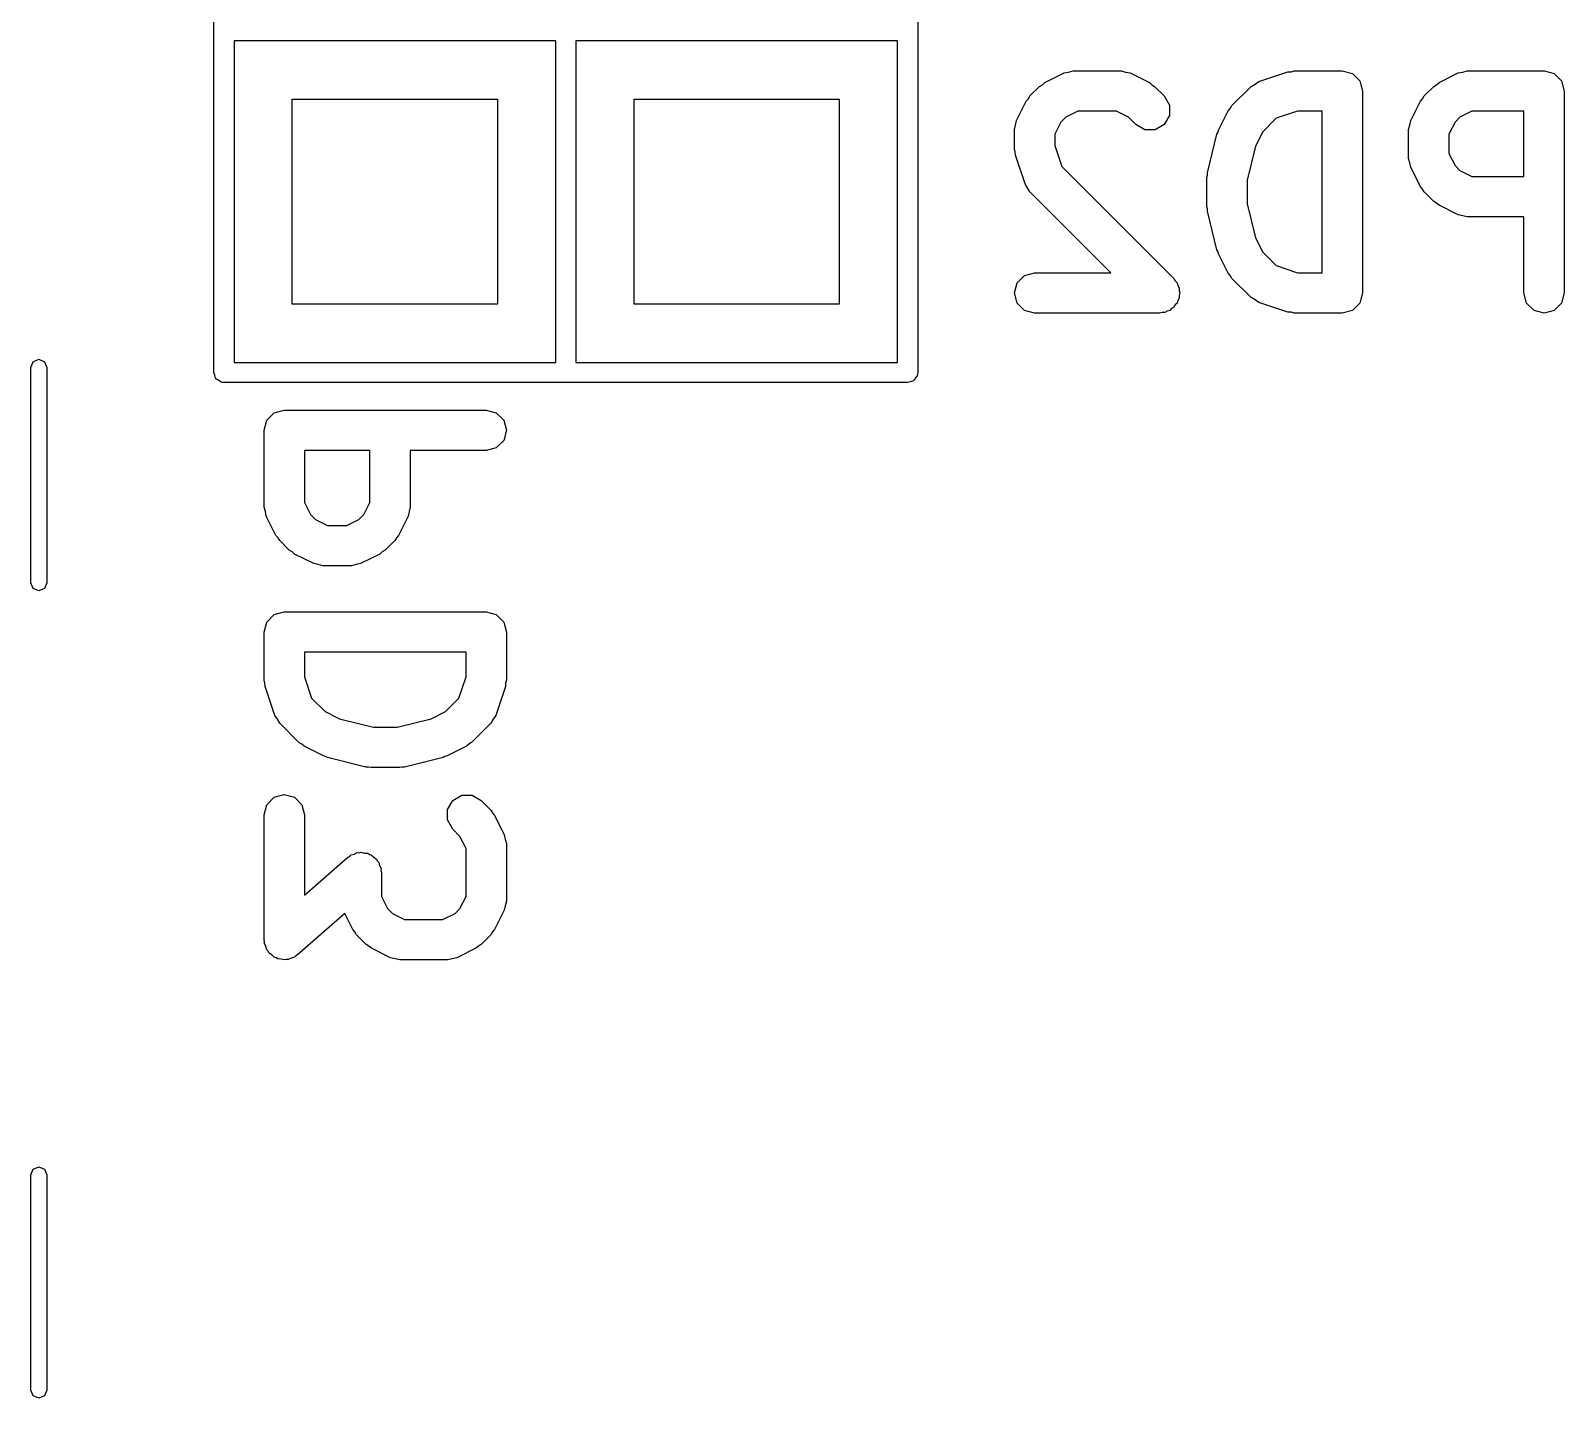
# Model space of a CAD drawing. Extents: x 1.65 to 3.45, y 0.29 to 3.7.
# Drawn here: x 2.9235 to 3.3721, y 1.9699 to 2.37 of the extents above; entities that cross this region are included whole.
import ezdxf

# ---------------------------------------------------------------- set-up
doc = ezdxf.new("R2010")
doc.units = 0
doc.header["$MEASUREMENT"] = 0
doc.layers.add('BLACK', color=7, linetype='CONTINUOUS')

msp = doc.modelspace()

# ---------------------------------------------------------------- linework, layer by layer
at = {"layer": 'BLACK', "linetype": 'CONTINUOUS'}
for p, q in [((2.97705, 2.27), (2.97705, 2.87)), ((3.18295, 2.87), (3.18295, 2.27)), ((2.98295, 2.36705), (2.98295, 2.27295)), ((3.07705, 2.36705), (2.98295, 2.36705)), ((3.07705, 2.27295), (3.07705, 2.36705)), ((3.08295, 2.36705), (3.08295, 2.27295)), ((3.17705, 2.36705), (3.08295, 2.36705)), ((3.17705, 2.27295), (3.17705, 2.36705)), ((3.22014, 2.35481), (3.22576, 2.35762)), ((3.22576, 2.35762), (3.22709, 2.35789)), ((3.22709, 2.35789), (3.2284, 2.35825)), ((3.2284, 2.35825), (3.24246, 2.35825)), ((3.24246, 2.35825), (3.24377, 2.35789)), ((3.24377, 2.35789), (3.2451, 2.35762)), ((3.2451, 2.35762), (3.25073, 2.35481)), ((3.28278, 2.35513), (3.29121, 2.35794)), ((3.29121, 2.35794), (3.29216, 2.358)), ((3.29216, 2.358), (3.29308, 2.35825)), ((3.29308, 2.35825), (3.30714, 2.35825)), ((3.30714, 2.35825), (3.3101, 2.35745)), ((3.3101, 2.35745), (3.31226, 2.35529)), ((3.33544, 2.35481), (3.34106, 2.35762)), ((3.34106, 2.35762), (3.34239, 2.35789)), ((3.34239, 2.35789), (3.3437, 2.35825)), ((3.3437, 2.35825), (3.3662, 2.35825)), ((3.3662, 2.35825), (3.36915, 2.35745)), ((3.36915, 2.35745), (3.37131, 2.35529)), ((3.21531, 2.35007), (3.21579, 2.35089)), ((3.21579, 2.35089), (3.2186, 2.3537)), ((3.2186, 2.3537), (3.21943, 2.35418)), ((3.21943, 2.35418), (3.22014, 2.35481)), ((3.25073, 2.35481), (3.25144, 2.35418)), ((3.25144, 2.35418), (3.25226, 2.3537)), ((3.25226, 2.3537), (3.25508, 2.35089)), ((3.25508, 2.35089), (3.2566, 2.34824)), ((3.27485, 2.34808), (3.28047, 2.3537)), ((3.28047, 2.3537), (3.28165, 2.35438)), ((3.28165, 2.35438), (3.28278, 2.35513)), ((3.31226, 2.35529), (3.31305, 2.35234)), ((3.31305, 2.35234), (3.31305, 2.29328)), ((3.33061, 2.35007), (3.33109, 2.35089)), ((3.33109, 2.35089), (3.3339, 2.3537)), ((3.3339, 2.3537), (3.33472, 2.35418)), ((3.33472, 2.35418), (3.33544, 2.35481)), ((3.37131, 2.35529), (3.3721, 2.35234)), ((3.3721, 2.35234), (3.3721, 2.29328)), ((3, 2.29), (3, 2.35)), ((3, 2.35), (3.06, 2.35)), ((3.06, 2.35), (3.06, 2.29)), ((3.1, 2.29), (3.1, 2.35)), ((3.1, 2.35), (3.16, 2.35)), ((3.16, 2.35), (3.16, 2.29)), ((3.21187, 2.34373), (3.21468, 2.34936)), ((3.21468, 2.34936), (3.21531, 2.35007)), ((3.2298, 2.34643), (3.22628, 2.34467)), ((3.24107, 2.34643), (3.2298, 2.34643)), ((3.24459, 2.34467), (3.24107, 2.34643)), ((3.2566, 2.34824), (3.2566, 2.34519)), ((3.27093, 2.34092), (3.27374, 2.34654)), ((3.27374, 2.34654), (3.27437, 2.34726)), ((3.27437, 2.34726), (3.27485, 2.34808)), ((3.29404, 2.34643), (3.28784, 2.34437)), ((3.30124, 2.34643), (3.29404, 2.34643)), ((3.30124, 2.29919), (3.30124, 2.34643)), ((3.32717, 2.34373), (3.32998, 2.34936)), ((3.32998, 2.34936), (3.33061, 2.35007)), ((3.34509, 2.34643), (3.34157, 2.34467)), ((3.36029, 2.34643), (3.34509, 2.34643)), ((3.36029, 2.32731), (3.36029, 2.34643)), ((3.21125, 2.34109), (3.2116, 2.3424)), ((3.2116, 2.3424), (3.21187, 2.34373)), ((3.22482, 2.34322), (3.22306, 2.3397)), ((3.22628, 2.34467), (3.22482, 2.34322)), ((3.24672, 2.34254), (3.24459, 2.34467)), ((3.24937, 2.34101), (3.24672, 2.34254)), ((3.25508, 2.34254), (3.25243, 2.34101)), ((3.2566, 2.34519), (3.25508, 2.34254)), ((3.28784, 2.34437), (3.28387, 2.34041)), ((3.32655, 2.34109), (3.3269, 2.3424)), ((3.3269, 2.3424), (3.32717, 2.34373)), ((3.34012, 2.34322), (3.33836, 2.3397)), ((3.34157, 2.34467), (3.34012, 2.34322)), ((3.21125, 2.33547), (3.21125, 2.34109)), ((3.22306, 2.3397), (3.22306, 2.33643)), ((3.25243, 2.34101), (3.24937, 2.34101)), ((3.26767, 2.32846), (3.27048, 2.33971)), ((3.27048, 2.33971), (3.2708, 2.34028)), ((3.2708, 2.34028), (3.27093, 2.34092)), ((3.28387, 2.34041), (3.28178, 2.33622)), ((3.32655, 2.33265), (3.32655, 2.34109)), ((3.33836, 2.3397), (3.33836, 2.33405)), ((3.21149, 2.33455), (3.21125, 2.33547)), ((3.21155, 2.3336), (3.21149, 2.33455)), ((3.21436, 2.32516), (3.21155, 2.3336)), ((3.22306, 2.33643), (3.22513, 2.33022)), ((3.28178, 2.33622), (3.2793, 2.3263)), ((3.33836, 2.33405), (3.34012, 2.33053)), ((3.22513, 2.33022), (3.25789, 2.29746)), ((3.26768, 2.32773), (3.26767, 2.32846)), ((3.3269, 2.33134), (3.32655, 2.33265)), ((3.32717, 2.33001), (3.3269, 2.33134)), ((3.32998, 2.32439), (3.32717, 2.33001)), ((3.34012, 2.33053), (3.34157, 2.32907)), ((3.34157, 2.32907), (3.34509, 2.32731)), ((3.21511, 2.32403), (3.21436, 2.32516)), ((3.21579, 2.32285), (3.21511, 2.32403)), ((3.26749, 2.32703), (3.26768, 2.32773)), ((3.26749, 2.31859), (3.26749, 2.32703)), ((3.2793, 2.3263), (3.2793, 2.31932)), ((3.33061, 2.32368), (3.32998, 2.32439)), ((3.34509, 2.32731), (3.36029, 2.32731)), ((3.23945, 2.29919), (3.21579, 2.32285)), ((3.33109, 2.32285), (3.33061, 2.32368)), ((3.3339, 2.32004), (3.33109, 2.32285)), ((3.33472, 2.31957), (3.3339, 2.32004)), ((3.33544, 2.31894), (3.33472, 2.31957)), ((3.26768, 2.31789), (3.26749, 2.31859)), ((3.26767, 2.31716), (3.26768, 2.31789)), ((3.27048, 2.30591), (3.26767, 2.31716)), ((3.2793, 2.31932), (3.28178, 2.30941)), ((3.34106, 2.31612), (3.33544, 2.31894)), ((3.34239, 2.31585), (3.34106, 2.31612)), ((3.3437, 2.3155), (3.34239, 2.31585)), ((3.36029, 2.3155), (3.3437, 2.3155)), ((3.36029, 2.29328), (3.36029, 2.3155)), ((3.28178, 2.30941), (3.28387, 2.30522)), ((3.2708, 2.30534), (3.27048, 2.30591)), ((3.27093, 2.3047), (3.2708, 2.30534)), ((3.27374, 2.29908), (3.27093, 2.3047)), ((3.28387, 2.30522), (3.28784, 2.30126)), ((3.21204, 2.29624), (3.2142, 2.2984)), ((3.2142, 2.2984), (3.21715, 2.29919)), ((3.21715, 2.29919), (3.23945, 2.29919)), ((3.25789, 2.29746), (3.25828, 2.29679)), ((3.27437, 2.29837), (3.27374, 2.29908)), ((3.27485, 2.29755), (3.27437, 2.29837)), ((3.28047, 2.29192), (3.27485, 2.29755)), ((3.28784, 2.30126), (3.29404, 2.29919)), ((3.29404, 2.29919), (3.30124, 2.29919)), ((3.21125, 2.29328), (3.21204, 2.29624)), ((3.21204, 2.29033), (3.21125, 2.29328)), ((3.25828, 2.29679), (3.25883, 2.29624)), ((3.25883, 2.29624), (3.25903, 2.29549)), ((3.25903, 2.29549), (3.25942, 2.29481)), ((3.25942, 2.29481), (3.25942, 2.29404)), ((3.25942, 2.29404), (3.25962, 2.29328)), ((3.25962, 2.29328), (3.25942, 2.29253)), ((3.31305, 2.29328), (3.31226, 2.29033)), ((3.36108, 2.29033), (3.36029, 2.29328)), ((3.3721, 2.29328), (3.37131, 2.29033)), ((3.06, 2.29), (3, 2.29)), ((3.16, 2.29), (3.1, 2.29)), ((3.2142, 2.28817), (3.21204, 2.29033)), ((3.21715, 2.28738), (3.2142, 2.28817)), ((3.25666, 2.28817), (3.25591, 2.28797)), ((3.25721, 2.28872), (3.25666, 2.28817)), ((3.25789, 2.28911), (3.25721, 2.28872)), ((3.25828, 2.28978), (3.25789, 2.28911)), ((3.25883, 2.29033), (3.25828, 2.28978)), ((3.25903, 2.29108), (3.25883, 2.29033)), ((3.25942, 2.29176), (3.25903, 2.29108)), ((3.25942, 2.29253), (3.25942, 2.29176)), ((3.28165, 2.29124), (3.28047, 2.29192)), ((3.28278, 2.29049), (3.28165, 2.29124)), ((3.29121, 2.28768), (3.28278, 2.29049)), ((3.3101, 2.28817), (3.30714, 2.28738)), ((3.31226, 2.29033), (3.3101, 2.28817)), ((3.36325, 2.28817), (3.36108, 2.29033)), ((3.3662, 2.28738), (3.36325, 2.28817)), ((3.36915, 2.28817), (3.3662, 2.28738)), ((3.37131, 2.29033), (3.36915, 2.28817)), ((3.25371, 2.28738), (3.21715, 2.28738)), ((3.25446, 2.28758), (3.25371, 2.28738)), ((3.25524, 2.28758), (3.25446, 2.28758)), ((3.25591, 2.28797), (3.25524, 2.28758)), ((3.29216, 2.28763), (3.29121, 2.28768)), ((3.29308, 2.28738), (3.29216, 2.28763)), ((3.30714, 2.28738), (3.29308, 2.28738)), ((2.92346, 2.2715), (2.92416, 2.27317)), ((2.92346, 2.2085), (2.92346, 2.2715)), ((2.92416, 2.27317), (2.92583, 2.27386)), ((2.92583, 2.27386), (2.9275, 2.27317)), ((2.9275, 2.27317), (2.92819, 2.2715)), ((2.92819, 2.2715), (2.92819, 2.2085)), ((2.98295, 2.27295), (3.07705, 2.27295)), ((3.08295, 2.27295), (3.17705, 2.27295)), ((2.97731, 2.26928), (2.97705, 2.27)), ((2.97744, 2.26852), (2.97731, 2.26928)), ((2.97765, 2.26835), (2.97744, 2.26852)), ((2.97774, 2.2681), (2.97765, 2.26835)), ((2.9784, 2.26772), (2.97774, 2.2681)), ((2.97899, 2.26723), (2.9784, 2.26772)), ((2.97937, 2.26716), (2.97899, 2.26723)), ((2.97949, 2.26709), (2.97937, 2.26716)), ((2.97962, 2.26711), (2.97949, 2.26709)), ((2.98, 2.26705), (2.97962, 2.26711)), ((3.18, 2.26705), (2.98, 2.26705)), ((3.18072, 2.26731), (3.18, 2.26705)), ((3.18148, 2.26744), (3.18072, 2.26731)), ((3.18165, 2.26765), (3.18148, 2.26744)), ((3.1819, 2.26774), (3.18165, 2.26765)), ((3.18228, 2.2684), (3.1819, 2.26774)), ((3.18277, 2.26899), (3.18228, 2.2684)), ((3.18284, 2.26937), (3.18277, 2.26899)), ((3.18291, 2.26949), (3.18284, 2.26937)), ((3.18295, 2.27), (3.18289, 2.26962)), ((3.18289, 2.26962), (3.18291, 2.26949)), ((2.99255, 2.25607), (2.99471, 2.25823)), ((2.99471, 2.25823), (2.99766, 2.25902)), ((2.99766, 2.25902), (3.05672, 2.25902)), ((3.05672, 2.25902), (3.05967, 2.25823)), ((3.05967, 2.25823), (3.06183, 2.25607)), ((2.99175, 2.25312), (2.99255, 2.25607)), ((2.99175, 2.23062), (2.99175, 2.25312)), ((3.06183, 2.25607), (3.06262, 2.25312)), ((3.06262, 2.25312), (3.06183, 2.25016)), ((3.05967, 2.248), (3.05672, 2.24721)), ((3.06183, 2.25016), (3.05967, 2.248)), ((3.00357, 2.24721), (3.00357, 2.23201)), ((3.02269, 2.24721), (3.00357, 2.24721)), ((3.02269, 2.23201), (3.02269, 2.24721)), ((3.05672, 2.24721), (3.0345, 2.24721)), ((3.0345, 2.24721), (3.0345, 2.23062)), ((2.99211, 2.22931), (2.99175, 2.23062)), ((3.00357, 2.23201), (3.00533, 2.22849)), ((3.02093, 2.22849), (3.02269, 2.23201)), ((3.0345, 2.23062), (3.03415, 2.22931)), ((2.99238, 2.22798), (2.99211, 2.22931)), ((2.99519, 2.22235), (2.99238, 2.22798)), ((3.00533, 2.22849), (3.00678, 2.22704)), ((3.00678, 2.22704), (3.0103, 2.22528)), ((3.0103, 2.22528), (3.01595, 2.22528)), ((3.01595, 2.22528), (3.01947, 2.22704)), ((3.01947, 2.22704), (3.02093, 2.22849)), ((3.03388, 2.22798), (3.03106, 2.22235)), ((3.03415, 2.22931), (3.03388, 2.22798)), ((2.99582, 2.22164), (2.99519, 2.22235)), ((2.9963, 2.22082), (2.99582, 2.22164)), ((2.99911, 2.21801), (2.9963, 2.22082)), ((3.02996, 2.22082), (3.02715, 2.21801)), ((3.03043, 2.22164), (3.02996, 2.22082)), ((3.03106, 2.22235), (3.03043, 2.22164)), ((2.99993, 2.21753), (2.99911, 2.21801)), ((3.00064, 2.2169), (2.99993, 2.21753)), ((3.00627, 2.21409), (3.00064, 2.2169)), ((3.02561, 2.2169), (3.01999, 2.21409)), ((3.02632, 2.21753), (3.02561, 2.2169)), ((3.02715, 2.21801), (3.02632, 2.21753)), ((3.0076, 2.21382), (3.00627, 2.21409)), ((3.00891, 2.21346), (3.0076, 2.21382)), ((3.01735, 2.21346), (3.00891, 2.21346)), ((3.01866, 2.21382), (3.01735, 2.21346)), ((3.01999, 2.21409), (3.01866, 2.21382)), ((2.92416, 2.20683), (2.92346, 2.2085)), ((2.92819, 2.2085), (2.9275, 2.20683)), ((2.92583, 2.20614), (2.92416, 2.20683)), ((2.9275, 2.20683), (2.92583, 2.20614)), ((2.99255, 2.19701), (2.99471, 2.19918)), ((2.99471, 2.19918), (2.99766, 2.19997)), ((2.99766, 2.19997), (3.05672, 2.19997)), ((3.05672, 2.19997), (3.05967, 2.19918)), ((3.05967, 2.19918), (3.06183, 2.19701)), ((2.99175, 2.19406), (2.99255, 2.19701)), ((2.99175, 2.18), (2.99175, 2.19406)), ((3.06183, 2.19701), (3.06262, 2.19406)), ((3.06262, 2.19406), (3.06262, 2.18)), ((3.00357, 2.18816), (3.00357, 2.18096)), ((3.05081, 2.18816), (3.00357, 2.18816)), ((3.05081, 2.18096), (3.05081, 2.18816)), ((3.00357, 2.18096), (3.00563, 2.17475)), ((3.04874, 2.17475), (3.05081, 2.18096)), ((2.992, 2.17908), (2.99175, 2.18)), ((2.99206, 2.17813), (2.992, 2.17908)), ((2.99487, 2.1697), (2.99206, 2.17813)), ((3.06232, 2.17813), (3.05951, 2.1697)), ((3.06237, 2.17908), (3.06232, 2.17813)), ((3.06262, 2.18), (3.06237, 2.17908)), ((3.00563, 2.17475), (3.00959, 2.17079)), ((3.04478, 2.17079), (3.04874, 2.17475)), ((2.99562, 2.16856), (2.99487, 2.1697)), ((2.9963, 2.16739), (2.99562, 2.16856)), ((3.00192, 2.16176), (2.9963, 2.16739)), ((3.00959, 2.17079), (3.01378, 2.1687)), ((3.01378, 2.1687), (3.0237, 2.16622)), ((3.03068, 2.16622), (3.04059, 2.1687)), ((3.04059, 2.1687), (3.04478, 2.17079)), ((3.05808, 2.16739), (3.05245, 2.16176)), ((3.05876, 2.16856), (3.05808, 2.16739)), ((3.05951, 2.1697), (3.05876, 2.16856)), ((3.0237, 2.16622), (3.03068, 2.16622)), ((3.00274, 2.16129), (3.00192, 2.16176)), ((3.00346, 2.16066), (3.00274, 2.16129)), ((3.00908, 2.15785), (3.00346, 2.16066)), ((3.05092, 2.16066), (3.0453, 2.15785)), ((3.05163, 2.16129), (3.05092, 2.16066)), ((3.05245, 2.16176), (3.05163, 2.16129)), ((3.00972, 2.15771), (3.00908, 2.15785)), ((3.01029, 2.1574), (3.00972, 2.15771)), ((3.02154, 2.15459), (3.01029, 2.1574)), ((3.02227, 2.1546), (3.02154, 2.15459)), ((3.02297, 2.15441), (3.02227, 2.1546)), ((3.03141, 2.15441), (3.02297, 2.15441)), ((3.03211, 2.1546), (3.03141, 2.15441)), ((3.03284, 2.15459), (3.03211, 2.1546)), ((3.04409, 2.1574), (3.03284, 2.15459)), ((3.04466, 2.15771), (3.04409, 2.1574)), ((3.0453, 2.15785), (3.04466, 2.15771)), ((2.99255, 2.14358), (2.99471, 2.14574)), ((2.99471, 2.14574), (2.99766, 2.14654)), ((2.99766, 2.14654), (3.00061, 2.14574)), ((3.00061, 2.14574), (3.00277, 2.14358)), ((3.04539, 2.14216), (3.04692, 2.14481)), ((3.04692, 2.14481), (3.04956, 2.14633)), ((3.04956, 2.14633), (3.05262, 2.14633)), ((3.05262, 2.14633), (3.05527, 2.14481)), ((3.05527, 2.14481), (3.05808, 2.14199)), ((2.99175, 2.14063), (2.99255, 2.14358)), ((2.99175, 2.10407), (2.99175, 2.14063)), ((3.00277, 2.14358), (3.00357, 2.14063)), ((3.00357, 2.14063), (3.00357, 2.11709)), ((3.04539, 2.1391), (3.04539, 2.14216)), ((3.05808, 2.14199), (3.05855, 2.14117)), ((3.05855, 2.14117), (3.05919, 2.14046)), ((3.05919, 2.14046), (3.062, 2.13483)), ((3.04692, 2.13645), (3.04539, 2.1391)), ((3.04905, 2.13432), (3.04692, 2.13645)), ((3.05081, 2.1308), (3.04905, 2.13432)), ((3.062, 2.13483), (3.06227, 2.1335)), ((3.06227, 2.1335), (3.06262, 2.13219)), ((3.06262, 2.13219), (3.06262, 2.11532)), ((3.00357, 2.11709), (3.01627, 2.1282)), ((3.01627, 2.1282), (3.01679, 2.12846)), ((3.01679, 2.12846), (3.0172, 2.12887)), ((3.0172, 2.12887), (3.01814, 2.12912)), ((3.01814, 2.12912), (3.01901, 2.12955)), ((3.01901, 2.12955), (3.01959, 2.12951)), ((3.01959, 2.12951), (3.02016, 2.12966)), ((3.02016, 2.12966), (3.02109, 2.12941)), ((3.02109, 2.12941), (3.02206, 2.12935)), ((3.02206, 2.12935), (3.02255, 2.12902)), ((3.02255, 2.12902), (3.02311, 2.12887)), ((3.02311, 2.12887), (3.0238, 2.12819)), ((3.0238, 2.12819), (3.0246, 2.12765)), ((3.0246, 2.12765), (3.02486, 2.12712)), ((3.02486, 2.12712), (3.02527, 2.12671)), ((3.02527, 2.12671), (3.02552, 2.12577)), ((3.05081, 2.11671), (3.05081, 2.1308)), ((3.02552, 2.12577), (3.02595, 2.1249)), ((3.02595, 2.1249), (3.02591, 2.12432)), ((3.02591, 2.12432), (3.02606, 2.12376)), ((3.02606, 2.12376), (3.02606, 2.11671)), ((3.02606, 2.11671), (3.02782, 2.11319)), ((3.02782, 2.11319), (3.02928, 2.11174)), ((3.04759, 2.11174), (3.04905, 2.11319)), ((3.04905, 2.11319), (3.05081, 2.11671)), ((3.06227, 2.11401), (3.062, 2.11268)), ((3.06262, 2.11532), (3.06227, 2.11401)), ((3.01536, 2.11171), (3.00155, 2.09963)), ((3.01769, 2.10706), (3.01536, 2.11171)), ((3.02928, 2.11174), (3.0328, 2.10998)), ((3.0328, 2.10998), (3.04407, 2.10998)), ((3.04407, 2.10998), (3.04759, 2.11174)), ((3.062, 2.11268), (3.05919, 2.10706)), ((3.01832, 2.10634), (3.01769, 2.10706)), ((3.01879, 2.10552), (3.01832, 2.10634)), ((3.02161, 2.10271), (3.01879, 2.10552)), ((3.05808, 2.10552), (3.05527, 2.10271)), ((3.05855, 2.10634), (3.05808, 2.10552)), ((3.05919, 2.10706), (3.05855, 2.10634)), ((2.99191, 2.10351), (2.99175, 2.10407)), ((2.99187, 2.10293), (2.99191, 2.10351)), ((2.99229, 2.10206), (2.99187, 2.10293)), ((2.99255, 2.10112), (2.99229, 2.10206)), ((2.99296, 2.10071), (2.99255, 2.10112)), ((2.99322, 2.10018), (2.99296, 2.10071)), ((2.99402, 2.09964), (2.99322, 2.10018)), ((2.99471, 2.09896), (2.99402, 2.09964)), ((3.02243, 2.10223), (3.02161, 2.10271)), ((3.02314, 2.1016), (3.02243, 2.10223)), ((3.02876, 2.09879), (3.02314, 2.1016)), ((3.05373, 2.1016), (3.04811, 2.09879)), ((3.05444, 2.10223), (3.05373, 2.1016)), ((3.05527, 2.10271), (3.05444, 2.10223)), ((2.99527, 2.09881), (2.99471, 2.09896)), ((2.99576, 2.09848), (2.99527, 2.09881)), ((2.99672, 2.09842), (2.99576, 2.09848)), ((2.99766, 2.09817), (2.99672, 2.09842)), ((2.99822, 2.09832), (2.99766, 2.09817)), ((2.99881, 2.09828), (2.99822, 2.09832)), ((2.99968, 2.09871), (2.99881, 2.09828)), ((3.00061, 2.09896), (2.99968, 2.09871)), ((3.00103, 2.09937), (3.00061, 2.09896)), ((3.00155, 2.09963), (3.00103, 2.09937)), ((3.0301, 2.09852), (3.02876, 2.09879)), ((3.03141, 2.09817), (3.0301, 2.09852)), ((3.04547, 2.09817), (3.03141, 2.09817)), ((3.04678, 2.09852), (3.04547, 2.09817)), ((3.04811, 2.09879), (3.04678, 2.09852)), ((2.92346, 2.03528), (2.92416, 2.03695)), ((2.92416, 2.03695), (2.92583, 2.03764)), ((2.92583, 2.03764), (2.9275, 2.03695)), ((2.9275, 2.03695), (2.92819, 2.03528)), ((2.92346, 1.97228), (2.92346, 2.03528)), ((2.92819, 2.03528), (2.92819, 1.97228)), ((2.92416, 1.97061), (2.92346, 1.97228)), ((2.92583, 1.96992), (2.92416, 1.97061)), ((2.9275, 1.97061), (2.92583, 1.96992)), ((2.92819, 1.97228), (2.9275, 1.97061))]:
    msp.add_line(p, q, dxfattribs=at)

doc.saveas('drawing.dxf')
